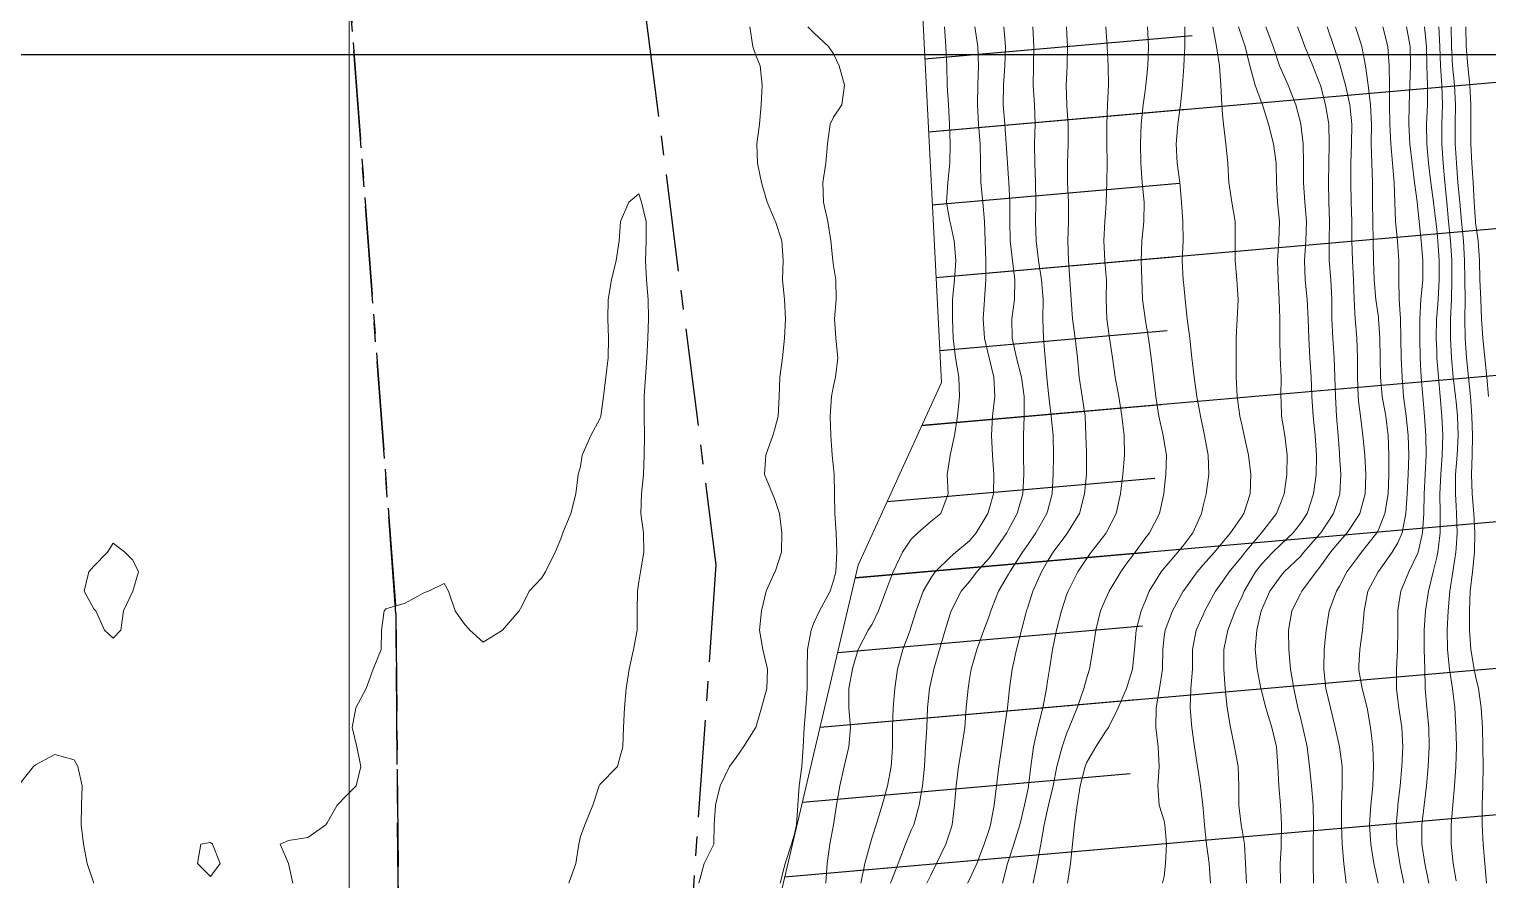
# Model space of a CAD drawing. Header units: centimetres. Extents: x 0 to 642158, y -847 to 649707.
# Drawn here: x 617058.59 to 617096.06, y 621440.33 to 621462.19 of the extents above; entities that cross this region are included whole.
import ezdxf

# ---------------------------------------------------------------- set-up
doc = ezdxf.new("R2010")
doc.units = ezdxf.units.CM
doc.header["$MEASUREMENT"] = 0
doc.linetypes.add('CENTERX2', pattern=[4, 2.5, -0.5, 0.5, -0.5])
for name, color, linetype, lineweight in [('MEV_grille', 254, 'Continuous', 9), ('MEV_schema paysager_V', 7, 'Continuous', 20), ('WAL_topographie 0.5', 253, 'Continuous', 20)]:
    doc.layers.add(name, color=color, linetype=linetype, lineweight=lineweight)
doc.layers.add('MEV_schema paysager_Ha', color=7, linetype='Continuous', lineweight=25, transparency=0.13)
doc.layers.add('SPW_parcellaire cadastral', color=7, linetype='CENTERX2', lineweight=25, true_color=0xff0542)
picture_1 = doc.add_image_def('image2.png', size_in_pixel=(6614, 11023))

# ---------------------------------------------------------------- blocks, each defined once
blk = doc.blocks.new('*U112')
at = {"layer": 'MEV_grille', "transparency": 33554687}
blk.add_lwpolyline([(0, 1825.476), (0, -1825.476)], dxfattribs=at)
blk = doc.blocks.new('*U113')
at = {"layer": 'MEV_grille', "color": 0, "linetype": 'ByBlock', "lineweight": -2, "transparency": 16777216}
blk.add_blockref('*U112', (1700, 0), dxfattribs=at)

msp = doc.modelspace()

# ---------------------------------------------------------------- hatches: boundary and pattern name
at = {"layer": 'MEV_schema paysager_Ha', "transparency": 33554687}
h = msp.add_hatch(dxfattribs=at)
h.set_pattern_fill('ANSI31', color=60, scale=30, angle=320)
h.paths.add_polyline_path([(617170.419, 620834.567), (617172.651, 620836.166), (617173.767, 620838.36), (617176.52, 620837.394), (617174.806, 620846.341), (617170.861, 620863.855), (617160.166, 620908.624), (617154.776, 620933.562), (617146.673, 620971.647), (617141.556, 621000.514), (617137.768, 621021.34), (617128.09, 621079.063), (617126.156, 621093.864), (617119.316, 621143.104), (617111.792, 621208.391), (617108.156, 621251.964), (617106.162, 621276.436), (617103.961, 621303.676), (617102.134, 621336.288), (617100.135, 621389.845), (617096.516, 621463.981), (617093.32, 621529.296), (617090.317, 621582.148), (617088.875, 621608.789), (617089.552, 621610.434), (617091.584, 621610.24), (617079.838, 621624.63), (617079.15, 621614.869), (617077.224, 621610.745), (617075.161, 621604.283), (617075.024, 621597.272), (617074.199, 621592.185), (617074.199, 621587.785), (617073.373, 621584.761), (617071.723, 621576.1), (617070.554, 621571.223), (617069.004, 621567.237), (617065.792, 621560.483), (617065.459, 621555.39), (617064.352, 621548.747), (617063.248, 621545.861), (617063.538, 621539.763), (617064.894, 621531.341), (617066.831, 621523.888), (617067.993, 621518.758), (617069.311, 621511.094), (617070.285, 621505.466), (617073.425, 621497.132), (617077.756, 621487.932), (617080.679, 621477.434), (617081.545, 621462.498), (617082.024, 621453.112), (617079.891, 621448.421), (617077.757, 621439.358), (617074.131, 621434.987), (617070.825, 621431.469), (617069.438, 621426.671), (617071.018, 621420.988), (617073.27, 621414.516), (617077.07, 621409.311), (617077.914, 621402.699), (617079.322, 621395.946), (617077.774, 621388.912), (617077.028, 621379.272), (617077.18, 621366.49), (617077.637, 621354.926), (617081.138, 621345.34), (617084.667, 621339.141), (617088.419, 621332.55), (617091.943, 621324.141), (617093.489, 621313.549), (617093.991, 621301.308), (617095.095, 621293.181), (617098.226, 621286.522), (617098.599, 621269.214), (617098.32, 621260.56), (617100.919, 621240.097), (617102.163, 621224.304), (617102.661, 621213.61), (617104.31, 621203.418), (617105.03, 621196.058), (617108.853, 621175.666), (617110.452, 621164.481), (617113.761, 621137.233), (617115.569, 621117.477), (617117.489, 621112.22), (617116.988, 621109.132), (617114.316, 621105.794), (617111.985, 621102.229), (617112.056, 621101.1), (617120.765, 621101.771), (617121.63, 621095.928), (617112.376, 621095.304), (617112.524, 621092.145), (617113.883, 621089.004), (617118.105, 621088.839), (617120.775, 621088.744), (617122.967, 621085.98), (617123.825, 621080.262), (617124.207, 621073.973), (617125.553, 621066.79), (617126.9, 621057.169), (617128.055, 621049.377), (617129.783, 621041.532), (617130.994, 621026.347), (617134.207, 621004.931), (617136.145, 620988.525), (617136.031, 620979.069), (617142.374, 620949.543), (617145.918, 620930.208), (617153.153, 620899.212), (617158.672, 620872.657), (617161.08, 620858.212), (617163.85, 620847.016), (617167.101, 620840.155), (617169.922, 620834.909)])
h = msp.add_hatch(dxfattribs=at)
h.set_pattern_fill('ANSI31', color=60, scale=15, angle=320)
h.paths.add_polyline_path([(617170.419, 620834.567), (617172.651, 620836.166), (617173.767, 620838.36), (617172.164, 620839.948), (617169.222, 620844.997), (617165.011, 620861.103), (617155.295, 620905.773), (617149.967, 620930.558), (617141.637, 620968.956), (617138.302, 620999.865), (617134.651, 621021.029), (617125.75, 621078.391), (617121.772, 621092.578), (617115.806, 621141.831), (617107.516, 621206.061), (617103.711, 621250.656), (617102.096, 621275.072), (617098.522, 621305.188), (617095.036, 621336.316), (617086.438, 621359.081), (617085.934, 621388.312), (617080.11, 621426.004), (617086.838, 621442.658), (617088.578, 621463.389), (617083.681, 621500.211), (617076.945, 621529.071), (617073.11, 621552.713), (617080.742, 621582.645), (617082.21, 621610.23), (617089.552, 621610.434), (617091.584, 621610.24), (617079.838, 621624.63), (617079.15, 621614.869), (617077.224, 621610.745), (617075.161, 621604.283), (617075.024, 621597.272), (617074.199, 621592.185), (617074.199, 621587.785), (617073.373, 621584.761), (617071.723, 621576.1), (617070.554, 621571.223), (617069.004, 621567.237), (617065.792, 621560.483), (617065.459, 621555.39), (617064.352, 621548.747), (617063.248, 621545.861), (617063.538, 621539.763), (617064.894, 621531.341), (617066.831, 621523.888), (617067.993, 621518.758), (617069.311, 621511.094), (617070.285, 621505.466), (617073.425, 621497.132), (617077.756, 621487.932), (617080.679, 621477.434), (617081.545, 621462.498), (617082.024, 621453.112), (617079.891, 621448.421), (617077.757, 621439.358), (617074.131, 621434.987), (617070.825, 621431.469), (617069.438, 621426.671), (617071.018, 621420.988), (617073.27, 621414.516), (617077.07, 621409.311), (617077.914, 621402.699), (617079.322, 621395.946), (617077.774, 621388.912), (617077.028, 621379.272), (617077.18, 621366.49), (617077.637, 621354.926), (617081.138, 621345.34), (617084.667, 621339.141), (617088.419, 621332.55), (617091.943, 621324.141), (617093.489, 621313.549), (617093.991, 621301.308), (617095.095, 621293.181), (617098.226, 621286.522), (617098.599, 621269.214), (617098.32, 621260.56), (617100.919, 621240.097), (617102.163, 621224.304), (617102.661, 621213.61), (617104.31, 621203.418), (617105.03, 621196.058), (617108.853, 621175.666), (617110.452, 621164.481), (617113.761, 621137.233), (617115.569, 621117.477), (617117.489, 621112.22), (617116.988, 621109.132), (617114.316, 621105.794), (617111.985, 621102.229), (617112.056, 621101.1), (617120.765, 621101.771), (617121.63, 621095.928), (617112.376, 621095.304), (617112.524, 621092.145), (617113.883, 621089.004), (617118.105, 621088.839), (617120.775, 621088.744), (617122.967, 621085.98), (617123.825, 621080.262), (617124.207, 621073.973), (617125.553, 621066.79), (617126.9, 621057.169), (617128.055, 621049.377), (617129.783, 621041.532), (617130.994, 621026.347), (617134.207, 621004.931), (617136.145, 620988.525), (617136.031, 620979.069), (617142.374, 620949.543), (617145.918, 620930.208), (617153.153, 620899.212), (617158.672, 620872.657), (617161.08, 620858.212), (617163.85, 620847.016), (617167.101, 620840.155), (617169.922, 620834.909)])

# ---------------------------------------------------------------- linework, layer by layer
at = {"layer": 'MEV_schema paysager_V', "color": 60}
msp.add_lwpolyline([(617073.425, 621497.132), (617077.756, 621487.932), (617080.679, 621477.434), (617081.545, 621462.498), (617082.024, 621453.112), (617079.891, 621448.421), (617077.757, 621439.358), (617074.131, 621434.987), (617070.825, 621431.469), (617069.438, 621426.671), (617071.018, 621420.988), (617073.27, 621414.516), (617077.07, 621409.311), (617077.914, 621402.699)], dxfattribs=at)
at = {"layer": 'SPW_parcellaire cadastral'}
for points in [[(616961.682, 621561.505), (616957.161, 621536.964), (616965.501, 621523.284), (616971.233, 621514.366), (616974.374, 621509.591), (616975.304, 621510.352), (616983.527, 621516.007), (616989.386, 621518.755), (617051.624, 621539.157), (617050.488, 621531.376), (617066.617, 621465.843), (617068.014, 621447.174), (617068.141, 621431.299), (617065.63, 621389.514), (617029.25, 621381.354), (616971.753, 621365.049), (616944.019, 621346.288), (616891.176, 621232.847)], [(617071.741, 621390.887), (617065.63, 621389.514), (617068.141, 621431.299), (617068.014, 621447.174), (617066.617, 621465.843), (617050.488, 621531.376), (617051.624, 621539.157), (617059.513, 621541.743), (617058.51, 621532.646), (617073.939, 621466.394), (617076.23, 621448.428), (617075.082, 621431.913), (617071.741, 621390.887)]]:
    msp.add_lwpolyline(points, dxfattribs=at)
at = {"layer": 'WAL_topographie 0.5'}
for points in [[(617077.108, 621462.25), (617077.179, 621461.75), (617077.25, 621461.545), (617077.37, 621461.25), (617077.42, 621460.75), (617077.396, 621460.25), (617077.349, 621459.75), (617077.28, 621459.25), (617077.298, 621458.75), (617077.403, 621458.25), (617077.546, 621457.75), (617077.75, 621457.286), (617077.763, 621457.25), (617077.923, 621456.75), (617077.957, 621456.25), (617077.945, 621455.75), (617077.994, 621455.25), (617078.017, 621454.75), (617077.997, 621454.25), (617077.945, 621453.75), (617077.878, 621453.25), (617077.859, 621452.75), (617077.836, 621452.25), (617077.75, 621451.919), (617077.694, 621451.75), (617077.514, 621451.25), (617077.481, 621450.75), (617077.685, 621450.25), (617077.75, 621450.104), (617077.868, 621449.75), (617077.93, 621449.25), (617077.917, 621448.75), (617077.752, 621448.25), (617077.75, 621448.245), (617077.521, 621447.75), (617077.4, 621447.25), (617077.354, 621446.75), (617077.438, 621446.25), (617077.556, 621445.75), (617077.539, 621445.25), (617077.401, 621444.75), (617077.254, 621444.25), (617077.25, 621444.238), (617076.938, 621443.75), (617076.75, 621443.473), (617076.582, 621443.25), (617076.343, 621442.75), (617076.25, 621442.367), (617076.22, 621442.25), (617076.192, 621441.75), (617076.179, 621441.25), (617075.931, 621440.75), (617075.791, 621440.25)], [(617078.598, 621462.25), (617078.75, 621462.1), (617079.129, 621461.75), (617079.25, 621461.556), (617079.399, 621461.25), (617079.537, 621460.75), (617079.464, 621460.25), (617079.25, 621459.933), (617079.168, 621459.75), (617079.099, 621459.25), (617079.057, 621458.75), (617078.976, 621458.25), (617078.996, 621457.75), (617079.104, 621457.25), (617079.184, 621456.75), (617079.234, 621456.25), (617079.25, 621456.114), (617079.317, 621455.75), (617079.321, 621455.25), (617079.279, 621454.75), (617079.315, 621454.25), (617079.362, 621453.75), (617079.303, 621453.25), (617079.25, 621453.024), (617079.198, 621452.75), (617079.168, 621452.25), (617079.181, 621451.75), (617079.218, 621451.25), (617079.25, 621450.917), (617079.269, 621450.75), (617079.279, 621450.25), (617079.288, 621449.75), (617079.32, 621449.25), (617079.34, 621448.75), (617079.316, 621448.25), (617079.25, 621448.024), (617079.17, 621447.75), (617078.898, 621447.25), (617078.75, 621446.94), (617078.677, 621446.75), (617078.587, 621446.25), (617078.58, 621445.75), (617078.577, 621445.25), (617078.546, 621444.75), (617078.499, 621444.25), (617078.47, 621443.75), (617078.436, 621443.25), (617078.371, 621442.75), (617078.339, 621442.25), (617078.304, 621441.75), (617078.25, 621441.518), (617078.173, 621441.25), (617078.013, 621440.75), (617077.887, 621440.25)], [(617082.104, 621462.25), (617082.14, 621461.75), (617082.167, 621461.25), (617082.171, 621460.75), (617082.204, 621460.25), (617082.235, 621459.75), (617082.25, 621459.25), (617082.25, 621459.25), (617082.25, 621459.25), (617082.238, 621458.75), (617082.188, 621458.25), (617082.157, 621457.75), (617082.244, 621457.25), (617082.25, 621457.234), (617082.354, 621456.75), (617082.4, 621456.25), (617082.358, 621455.75), (617082.31, 621455.25), (617082.308, 621454.75), (617082.328, 621454.25), (617082.391, 621453.75), (617082.475, 621453.25), (617082.49, 621452.75), (617082.437, 621452.25), (617082.362, 621451.75), (617082.252, 621451.25), (617082.25, 621451.235), (617082.174, 621450.75), (617082.201, 621450.25), (617082.009, 621449.75), (617081.75, 621449.544), (617081.416, 621449.25), (617081.25, 621449.085), (617081.024, 621448.75), (617080.785, 621448.25), (617080.75, 621448.162), (617080.596, 621447.75), (617080.41, 621447.25), (617080.25, 621446.906), (617080.148, 621446.75), (617079.888, 621446.25), (617079.75, 621445.789), (617079.738, 621445.75), (617079.65, 621445.25), (617079.651, 621444.75), (617079.69, 621444.25), (617079.649, 621443.75), (617079.529, 621443.25), (617079.414, 621442.75), (617079.328, 621442.25), (617079.25, 621441.75), (617079.25, 621441.75), (617079.16, 621441.25), (617079.088, 621440.75), (617079.056, 621440.25)], [(617082.882, 621462.25), (617082.957, 621461.75), (617082.981, 621461.25), (617082.965, 621460.75), (617082.95, 621460.25), (617082.979, 621459.75), (617083.024, 621459.25), (617083.033, 621458.75), (617083.038, 621458.25), (617083.087, 621457.75), (617083.13, 621457.25), (617083.147, 621456.75), (617083.169, 621456.25), (617083.171, 621455.75), (617083.129, 621455.25), (617083.096, 621454.75), (617083.129, 621454.25), (617083.249, 621453.75), (617083.25, 621453.746), (617083.375, 621453.25), (617083.402, 621452.75), (617083.336, 621452.25), (617083.312, 621451.75), (617083.342, 621451.25), (617083.376, 621450.75), (617083.36, 621450.25), (617083.25, 621449.858), (617083.216, 621449.75), (617082.918, 621449.25), (617082.75, 621449.049), (617082.393, 621448.75), (617082.25, 621448.625), (617081.861, 621448.25), (617081.75, 621448.087), (617081.556, 621447.75), (617081.373, 621447.25), (617081.25, 621446.843), (617081.219, 621446.75), (617081.037, 621446.25), (617080.901, 621445.75), (617080.826, 621445.25), (617080.784, 621444.75), (617080.77, 621444.25), (617080.766, 621443.75), (617080.75, 621443.481), (617080.732, 621443.25), (617080.638, 621442.75), (617080.507, 621442.25), (617080.348, 621441.75), (617080.25, 621441.432), (617080.193, 621441.25), (617080.059, 621440.75), (617079.958, 621440.25)], [(617083.632, 621462.25), (617083.671, 621461.75), (617083.652, 621461.25), (617083.617, 621460.75), (617083.615, 621460.25), (617083.651, 621459.75), (617083.691, 621459.25), (617083.722, 621458.75), (617083.75, 621458.357), (617083.758, 621458.25), (617083.782, 621457.75), (617083.783, 621457.25), (617083.794, 621456.75), (617083.848, 621456.25), (617083.909, 621455.75), (617083.901, 621455.25), (617083.833, 621454.75), (617083.839, 621454.25), (617083.955, 621453.75), (617084.083, 621453.25), (617084.148, 621452.75), (617084.149, 621452.25), (617084.134, 621451.75), (617084.131, 621451.25), (617084.14, 621450.75), (617084.118, 621450.25), (617083.972, 621449.75), (617083.75, 621449.336), (617083.704, 621449.25), (617083.363, 621448.75), (617083.25, 621448.6), (617082.933, 621448.25), (617082.75, 621448.002), (617082.536, 621447.75), (617082.276, 621447.25), (617082.25, 621447.171), (617082.126, 621446.75), (617081.974, 621446.25), (617081.829, 621445.75), (617081.75, 621445.402), (617081.718, 621445.25), (617081.666, 621444.75), (617081.651, 621444.25), (617081.62, 621443.75), (617081.591, 621443.25), (617081.544, 621442.75), (617081.457, 621442.25), (617081.313, 621441.75), (617081.25, 621441.608), (617081.104, 621441.25), (617080.916, 621440.75), (617080.75, 621440.334), (617080.721, 621440.25)], [(617084.373, 621462.25), (617084.396, 621461.75), (617084.389, 621461.25), (617084.382, 621460.75), (617084.421, 621460.25), (617084.437, 621459.75), (617084.417, 621459.25), (617084.426, 621458.75), (617084.443, 621458.25), (617084.448, 621457.75), (617084.446, 621457.25), (617084.463, 621456.75), (617084.524, 621456.25), (617084.6, 621455.75), (617084.636, 621455.25), (617084.632, 621454.75), (617084.646, 621454.25), (617084.69, 621453.75), (617084.733, 621453.25), (617084.75, 621453.069), (617084.785, 621452.75), (617084.848, 621452.25), (617084.893, 621451.75), (617084.901, 621451.25), (617084.898, 621450.75), (617084.872, 621450.25), (617084.75, 621449.802), (617084.736, 621449.75), (617084.447, 621449.25), (617084.25, 621448.963), (617084.111, 621448.75), (617083.783, 621448.25), (617083.75, 621448.187), (617083.496, 621447.75), (617083.295, 621447.25), (617083.25, 621447.111), (617083.118, 621446.75), (617082.937, 621446.25), (617082.792, 621445.75), (617082.75, 621445.492), (617082.711, 621445.25), (617082.665, 621444.75), (617082.623, 621444.25), (617082.546, 621443.75), (617082.465, 621443.25), (617082.406, 621442.75), (617082.363, 621442.25), (617082.301, 621441.75), (617082.25, 621441.581), (617082.142, 621441.25), (617081.903, 621440.75), (617081.75, 621440.453), (617081.654, 621440.25)], [(617085.24, 621462.25), (617085.25, 621462.063), (617085.268, 621461.75), (617085.26, 621461.25), (617085.25, 621461.076), (617085.234, 621460.75), (617085.248, 621460.25), (617085.25, 621460.214), (617085.281, 621459.75), (617085.279, 621459.25), (617085.263, 621458.75), (617085.269, 621458.25), (617085.293, 621457.75), (617085.294, 621457.25), (617085.277, 621456.75), (617085.29, 621456.25), (617085.326, 621455.75), (617085.358, 621455.25), (617085.397, 621454.75), (617085.464, 621454.25), (617085.522, 621453.75), (617085.566, 621453.25), (617085.644, 621452.75), (617085.715, 621452.25), (617085.737, 621451.75), (617085.75, 621451.327), (617085.752, 621451.25), (617085.75, 621450.75), (617085.75, 621450.75), (617085.703, 621450.25), (617085.572, 621449.75), (617085.269, 621449.25), (617085.25, 621449.226), (617084.893, 621448.75), (617084.75, 621448.52), (617084.596, 621448.25), (617084.375, 621447.75), (617084.25, 621447.367), (617084.211, 621447.25), (617084.081, 621446.75), (617083.952, 621446.25), (617083.843, 621445.75), (617083.777, 621445.25), (617083.75, 621445), (617083.721, 621444.75), (617083.65, 621444.25), (617083.577, 621443.75), (617083.504, 621443.25), (617083.439, 621442.75), (617083.384, 621442.25), (617083.288, 621441.75), (617083.25, 621441.626), (617083.126, 621441.25), (617082.939, 621440.75), (617082.75, 621440.343), (617082.699, 621440.25)], [(617086.25, 621462.25), (617086.286, 621461.75), (617086.313, 621461.25), (617086.316, 621460.75), (617086.295, 621460.25), (617086.272, 621459.75), (617086.277, 621459.25), (617086.286, 621458.75), (617086.278, 621458.25), (617086.262, 621457.75), (617086.25, 621457.583), (617086.227, 621457.25), (617086.197, 621456.75), (617086.224, 621456.25), (617086.25, 621455.922), (617086.263, 621455.75), (617086.257, 621455.25), (617086.275, 621454.75), (617086.347, 621454.25), (617086.417, 621453.75), (617086.491, 621453.25), (617086.582, 621452.75), (617086.664, 621452.25), (617086.721, 621451.75), (617086.73, 621451.25), (617086.683, 621450.75), (617086.623, 621450.25), (617086.516, 621449.75), (617086.259, 621449.25), (617086.25, 621449.237), (617085.875, 621448.75), (617085.75, 621448.578), (617085.527, 621448.25), (617085.279, 621447.75), (617085.25, 621447.67), (617085.11, 621447.25), (617084.98, 621446.75), (617084.878, 621446.25), (617084.799, 621445.75), (617084.75, 621445.435), (617084.723, 621445.25), (617084.628, 621444.75), (617084.505, 621444.25), (617084.395, 621443.75), (617084.325, 621443.25), (617084.263, 621442.75), (617084.25, 621442.68), (617084.161, 621442.25), (617084.037, 621441.75), (617083.884, 621441.25), (617083.75, 621440.827), (617083.724, 621440.75), (617083.594, 621440.25)], [(617087.322, 621462.25), (617087.349, 621461.75), (617087.329, 621461.25), (617087.278, 621460.75), (617087.25, 621460.55), (617087.21, 621460.25), (617087.16, 621459.75), (617087.14, 621459.25), (617087.145, 621458.75), (617087.186, 621458.25), (617087.238, 621457.75), (617087.225, 621457.25), (617087.173, 621456.75), (617087.161, 621456.25), (617087.171, 621455.75), (617087.192, 621455.25), (617087.25, 621454.824), (617087.262, 621454.75), (617087.348, 621454.25), (617087.41, 621453.75), (617087.472, 621453.25), (617087.536, 621452.75), (617087.611, 621452.25), (617087.724, 621451.75), (617087.75, 621451.589), (617087.805, 621451.25), (617087.792, 621450.75), (617087.75, 621450.36), (617087.737, 621450.25), (617087.629, 621449.75), (617087.373, 621449.25), (617087.25, 621449.095), (617086.999, 621448.75), (617086.75, 621448.407), (617086.636, 621448.25), (617086.331, 621447.75), (617086.25, 621447.564), (617086.115, 621447.25), (617085.991, 621446.75), (617085.917, 621446.25), (617085.826, 621445.75), (617085.75, 621445.5), (617085.687, 621445.25), (617085.511, 621444.75), (617085.307, 621444.25), (617085.25, 621444.114), (617085.125, 621443.75), (617084.994, 621443.25), (617084.893, 621442.75), (617084.775, 621442.25), (617084.75, 621442.14), (617084.667, 621441.75), (617084.583, 621441.25), (617084.482, 621440.75), (617084.385, 621440.25)], [(617088.281, 621462.25), (617088.277, 621461.75), (617088.251, 621461.25), (617088.25, 621461.231), (617088.22, 621460.75), (617088.168, 621460.25), (617088.098, 621459.75), (617088.057, 621459.25), (617088.084, 621458.75), (617088.151, 621458.25), (617088.195, 621457.75), (617088.225, 621457.25), (617088.232, 621456.75), (617088.214, 621456.25), (617088.237, 621455.75), (617088.25, 621455.617), (617088.287, 621455.25), (617088.342, 621454.75), (617088.411, 621454.25), (617088.463, 621453.75), (617088.515, 621453.25), (617088.59, 621452.75), (617088.682, 621452.25), (617088.75, 621451.923), (617088.785, 621451.75), (617088.88, 621451.25), (617088.897, 621450.75), (617088.825, 621450.25), (617088.75, 621449.946), (617088.709, 621449.75), (617088.486, 621449.25), (617088.25, 621448.942), (617088.097, 621448.75), (617087.75, 621448.342), (617087.674, 621448.25), (617087.363, 621447.75), (617087.25, 621447.472), (617087.154, 621447.25), (617087.026, 621446.75), (617086.99, 621446.25), (617086.937, 621445.75), (617086.779, 621445.25), (617086.75, 621445.171), (617086.564, 621444.75), (617086.317, 621444.25), (617086.25, 621444.154), (617085.993, 621443.75), (617085.75, 621443.338), (617085.716, 621443.25), (617085.593, 621442.75), (617085.51, 621442.25), (617085.446, 621441.75), (617085.391, 621441.25), (617085.341, 621440.75), (617085.264, 621440.25)], [(617088.997, 621462.25), (617089.092, 621461.75), (617089.168, 621461.25), (617089.202, 621460.75), (617089.232, 621460.25), (617089.25, 621460), (617089.271, 621459.75), (617089.331, 621459.25), (617089.384, 621458.75), (617089.413, 621458.25), (617089.486, 621457.75), (617089.569, 621457.25), (617089.574, 621456.75), (617089.571, 621456.25), (617089.616, 621455.75), (617089.645, 621455.25), (617089.62, 621454.75), (617089.598, 621454.25), (617089.595, 621453.75), (617089.597, 621453.25), (617089.625, 621452.75), (617089.694, 621452.25), (617089.75, 621452.003), (617089.807, 621451.75), (617089.912, 621451.25), (617089.971, 621450.75), (617089.959, 621450.25), (617089.796, 621449.75), (617089.75, 621449.682), (617089.456, 621449.25), (617089.25, 621449), (617089.037, 621448.75), (617088.75, 621448.428), (617088.596, 621448.25), (617088.25, 621447.77), (617088.236, 621447.75), (617087.963, 621447.25), (617087.771, 621446.75), (617087.75, 621446.586), (617087.712, 621446.25), (617087.708, 621445.75), (617087.631, 621445.25), (617087.541, 621444.75), (617087.537, 621444.25), (617087.598, 621443.75), (617087.622, 621443.25), (617087.582, 621442.75), (617087.616, 621442.25), (617087.75, 621441.852), (617087.766, 621441.75), (617087.811, 621441.25), (617087.783, 621440.75), (617087.75, 621440.422), (617087.704, 621440.25)], [(617089.657, 621462.25), (617089.75, 621461.969), (617089.826, 621461.75), (617089.95, 621461.25), (617090.089, 621460.75), (617090.25, 621460.31), (617090.273, 621460.25), (617090.429, 621459.75), (617090.558, 621459.25), (617090.624, 621458.75), (617090.631, 621458.25), (617090.659, 621457.75), (617090.709, 621457.25), (617090.697, 621456.75), (617090.66, 621456.25), (617090.673, 621455.75), (617090.703, 621455.25), (617090.716, 621454.75), (617090.72, 621454.25), (617090.732, 621453.75), (617090.75, 621453.25), (617090.75, 621453.25), (617090.75, 621453.25), (617090.743, 621452.75), (617090.75, 621452.619), (617090.766, 621452.25), (617090.848, 621451.75), (617090.905, 621451.25), (617090.898, 621450.75), (617090.829, 621450.25), (617090.75, 621450.046), (617090.633, 621449.75), (617090.251, 621449.25), (617090.25, 621449.249), (617089.825, 621448.75), (617089.75, 621448.653), (617089.415, 621448.25), (617089.25, 621447.996), (617089.071, 621447.75), (617088.794, 621447.25), (617088.75, 621447.146), (617088.573, 621446.75), (617088.479, 621446.25), (617088.472, 621445.75), (617088.436, 621445.25), (617088.415, 621444.75), (617088.463, 621444.25), (617088.531, 621443.75), (617088.607, 621443.25), (617088.684, 621442.75), (617088.742, 621442.25), (617088.75, 621442.155), (617088.784, 621441.75), (617088.836, 621441.25), (617088.905, 621440.75), (617088.94, 621440.25)], [(617090.362, 621462.25), (617090.547, 621461.75), (617090.712, 621461.25), (617090.75, 621461.156), (617090.934, 621460.75), (617091.132, 621460.25), (617091.25, 621459.797), (617091.261, 621459.75), (617091.321, 621459.25), (617091.33, 621458.75), (617091.329, 621458.25), (617091.36, 621457.75), (617091.402, 621457.25), (617091.387, 621456.75), (617091.349, 621456.25), (617091.371, 621455.75), (617091.422, 621455.25), (617091.449, 621454.75), (617091.462, 621454.25), (617091.487, 621453.75), (617091.522, 621453.25), (617091.542, 621452.75), (617091.575, 621452.25), (617091.629, 621451.75), (617091.661, 621451.25), (617091.652, 621450.75), (617091.587, 621450.25), (617091.422, 621449.75), (617091.25, 621449.492), (617091.061, 621449.25), (617090.75, 621448.962), (617090.538, 621448.75), (617090.25, 621448.445), (617090.097, 621448.25), (617089.804, 621447.75), (617089.75, 621447.625), (617089.568, 621447.25), (617089.385, 621446.75), (617089.285, 621446.25), (617089.28, 621445.75), (617089.312, 621445.25), (617089.365, 621444.75), (617089.453, 621444.25), (617089.557, 621443.75), (617089.646, 621443.25), (617089.67, 621442.75), (617089.67, 621442.25), (617089.726, 621441.75), (617089.75, 621441.609), (617089.811, 621441.25), (617089.839, 621440.75), (617089.861, 621440.25)], [(617091.173, 621462.25), (617091.25, 621462.053), (617091.362, 621461.75), (617091.565, 621461.25), (617091.75, 621460.79), (617091.763, 621460.75), (617091.894, 621460.25), (617091.976, 621459.75), (617091.991, 621459.25), (617091.974, 621458.75), (617091.968, 621458.25), (617091.98, 621457.75), (617091.999, 621457.25), (617091.99, 621456.75), (617091.989, 621456.25), (617092.033, 621455.75), (617092.052, 621455.25), (617092.057, 621454.75), (617092.083, 621454.25), (617092.113, 621453.75), (617092.133, 621453.25), (617092.147, 621452.75), (617092.175, 621452.25), (617092.215, 621451.75), (617092.25, 621451.296), (617092.254, 621451.25), (617092.286, 621450.75), (617092.26, 621450.25), (617092.25, 621450.219), (617092.1, 621449.75), (617091.774, 621449.25), (617091.75, 621449.222), (617091.337, 621448.75), (617091.25, 621448.645), (617090.829, 621448.25), (617090.75, 621448.158), (617090.463, 621447.75), (617090.25, 621447.266), (617090.243, 621447.25), (617090.125, 621446.75), (617090.087, 621446.25), (617090.133, 621445.75), (617090.234, 621445.25), (617090.25, 621445.19), (617090.363, 621444.75), (617090.518, 621444.25), (617090.63, 621443.75), (617090.667, 621443.25), (617090.696, 621442.75), (617090.734, 621442.25), (617090.75, 621441.95), (617090.759, 621441.75), (617090.755, 621441.25), (617090.75, 621441.158), (617090.726, 621440.75), (617090.733, 621440.25)], [(617091.937, 621462.25), (617092.108, 621461.75), (617092.25, 621461.31), (617092.268, 621461.25), (617092.41, 621460.75), (617092.518, 621460.25), (617092.569, 621459.75), (617092.561, 621459.25), (617092.547, 621458.75), (617092.547, 621458.25), (617092.554, 621457.75), (617092.565, 621457.25), (617092.568, 621456.75), (617092.584, 621456.25), (617092.615, 621455.75), (617092.631, 621455.25), (617092.656, 621454.75), (617092.696, 621454.25), (617092.711, 621453.75), (617092.711, 621453.25), (617092.731, 621452.75), (617092.75, 621452.562), (617092.788, 621452.25), (617092.854, 621451.75), (617092.899, 621451.25), (617092.93, 621450.75), (617092.911, 621450.25), (617092.776, 621449.75), (617092.75, 621449.705), (617092.452, 621449.25), (617092.25, 621449.025), (617092.025, 621448.75), (617091.75, 621448.371), (617091.652, 621448.25), (617091.284, 621447.75), (617091.25, 621447.684), (617091.029, 621447.25), (617090.946, 621446.75), (617090.949, 621446.25), (617090.997, 621445.75), (617091.079, 621445.25), (617091.186, 621444.75), (617091.25, 621444.502), (617091.314, 621444.25), (617091.423, 621443.75), (617091.485, 621443.25), (617091.531, 621442.75), (617091.573, 621442.25), (617091.586, 621441.75), (617091.577, 621441.25), (617091.574, 621440.75), (617091.582, 621440.25)], [(617092.665, 621462.25), (617092.75, 621462), (617092.829, 621461.75), (617092.919, 621461.25), (617092.993, 621460.75), (617093.048, 621460.25), (617093.072, 621459.75), (617093.07, 621459.25), (617093.082, 621458.75), (617093.098, 621458.25), (617093.101, 621457.75), (617093.107, 621457.25), (617093.115, 621456.75), (617093.127, 621456.25), (617093.142, 621455.75), (617093.188, 621455.25), (617093.25, 621454.791), (617093.256, 621454.75), (617093.288, 621454.25), (617093.296, 621453.75), (617093.304, 621453.25), (617093.35, 621452.75), (617093.44, 621452.25), (617093.506, 621451.75), (617093.52, 621451.25), (617093.519, 621450.75), (617093.499, 621450.25), (617093.419, 621449.75), (617093.25, 621449.33), (617093.209, 621449.25), (617092.821, 621448.75), (617092.75, 621448.657), (617092.438, 621448.25), (617092.25, 621447.884), (617092.178, 621447.75), (617091.99, 621447.25), (617091.907, 621446.75), (617091.86, 621446.25), (617091.846, 621445.75), (617091.905, 621445.25), (617092.019, 621444.75), (617092.141, 621444.25), (617092.25, 621443.75), (617092.25, 621443.75), (617092.318, 621443.25), (617092.321, 621442.75), (617092.303, 621442.25), (617092.304, 621441.75), (617092.325, 621441.25), (617092.367, 621440.75), (617092.425, 621440.25)], [(617093.369, 621462.25), (617093.49, 621461.75), (617093.53, 621461.25), (617093.537, 621460.75), (617093.537, 621460.25), (617093.546, 621459.75), (617093.568, 621459.25), (617093.615, 621458.75), (617093.66, 621458.25), (617093.675, 621457.75), (617093.694, 621457.25), (617093.739, 621456.75), (617093.75, 621456.609), (617093.779, 621456.25), (617093.778, 621455.75), (617093.788, 621455.25), (617093.816, 621454.75), (617093.828, 621454.25), (617093.838, 621453.75), (617093.859, 621453.25), (617093.898, 621452.75), (617093.962, 621452.25), (617094.013, 621451.75), (617094.031, 621451.25), (617094.02, 621450.75), (617093.992, 621450.25), (617093.959, 621449.75), (617093.863, 621449.25), (617093.75, 621448.99), (617093.608, 621448.75), (617093.25, 621448.26), (617093.242, 621448.25), (617092.982, 621447.75), (617092.882, 621447.25), (617092.846, 621446.75), (617092.776, 621446.25), (617092.75, 621445.833), (617092.745, 621445.75), (617092.75, 621445.723), (617092.835, 621445.25), (617092.96, 621444.75), (617093.047, 621444.25), (617093.105, 621443.75), (617093.128, 621443.25), (617093.109, 621442.75), (617093.055, 621442.25), (617093.025, 621441.75), (617093.06, 621441.25), (617093.134, 621440.75), (617093.243, 621440.25)], [(617093.974, 621462.25), (617094.064, 621461.75), (617094.074, 621461.25), (617094.059, 621460.75), (617094.039, 621460.25), (617094.033, 621459.75), (617094.058, 621459.25), (617094.116, 621458.75), (617094.183, 621458.25), (617094.25, 621457.759), (617094.251, 621457.75), (617094.299, 621457.25), (617094.348, 621456.75), (617094.394, 621456.25), (617094.392, 621455.75), (617094.344, 621455.25), (617094.315, 621454.75), (617094.314, 621454.25), (617094.326, 621453.75), (617094.352, 621453.25), (617094.389, 621452.75), (617094.433, 621452.25), (617094.47, 621451.75), (617094.48, 621451.25), (617094.456, 621450.75), (617094.425, 621450.25), (617094.417, 621449.75), (617094.387, 621449.25), (617094.269, 621448.75), (617094.25, 621448.692), (617094.037, 621448.25), (617093.824, 621447.75), (617093.75, 621447.263), (617093.748, 621447.25), (617093.747, 621446.75), (617093.743, 621446.25), (617093.718, 621445.75), (617093.714, 621445.25), (617093.75, 621444.963), (617093.774, 621444.75), (617093.852, 621444.25), (617093.881, 621443.75), (617093.854, 621443.25), (617093.811, 621442.75), (617093.755, 621442.25), (617093.75, 621442.201), (617093.704, 621441.75), (617093.724, 621441.25), (617093.75, 621441.088), (617093.802, 621440.75), (617093.902, 621440.25)], [(617094.436, 621462.25), (617094.486, 621461.75), (617094.497, 621461.25), (617094.51, 621460.75), (617094.509, 621460.25), (617094.489, 621459.75), (617094.497, 621459.25), (617094.542, 621458.75), (617094.599, 621458.25), (617094.664, 621457.75), (617094.726, 621457.25), (617094.75, 621457.05), (617094.777, 621456.75), (617094.814, 621456.25), (617094.814, 621455.75), (617094.783, 621455.25), (617094.75, 621454.813), (617094.744, 621454.75), (617094.736, 621454.25), (617094.75, 621453.936), (617094.757, 621453.75), (617094.793, 621453.25), (617094.841, 621452.75), (617094.884, 621452.25), (617094.905, 621451.75), (617094.892, 621451.25), (617094.855, 621450.75), (617094.831, 621450.25), (617094.84, 621449.75), (617094.837, 621449.25), (617094.775, 621448.75), (617094.75, 621448.629), (617094.656, 621448.25), (617094.54, 621447.75), (617094.462, 621447.25), (617094.426, 621446.75), (617094.431, 621446.25), (617094.446, 621445.75), (617094.452, 621445.25), (617094.494, 621444.75), (617094.549, 621444.25), (617094.56, 621443.75), (617094.529, 621443.25), (617094.486, 621442.75), (617094.43, 621442.25), (617094.368, 621441.75), (617094.367, 621441.25), (617094.442, 621440.75), (617094.544, 621440.25)], [(617094.801, 621462.25), (617094.83, 621461.75), (617094.848, 621461.25), (617094.885, 621460.75), (617094.899, 621460.25), (617094.882, 621459.75), (617094.882, 621459.25), (617094.915, 621458.75), (617094.957, 621458.25), (617095.006, 621457.75), (617095.054, 621457.25), (617095.103, 621456.75), (617095.134, 621456.25), (617095.136, 621455.75), (617095.128, 621455.25), (617095.103, 621454.75), (617095.1, 621454.25), (617095.131, 621453.75), (617095.176, 621453.25), (617095.236, 621452.75), (617095.25, 621452.618), (617095.286, 621452.25), (617095.302, 621451.75), (617095.275, 621451.25), (617095.25, 621450.945), (617095.234, 621450.75), (617095.232, 621450.25), (617095.25, 621449.932), (617095.261, 621449.75), (617095.274, 621449.25), (617095.25, 621448.854), (617095.244, 621448.75), (617095.166, 621448.25), (617095.09, 621447.75), (617095.042, 621447.25), (617095.014, 621446.75), (617095.024, 621446.25), (617095.078, 621445.75), (617095.153, 621445.25), (617095.213, 621444.75), (617095.245, 621444.25), (617095.25, 621444.036), (617095.257, 621443.75), (617095.25, 621443.5), (617095.243, 621443.25), (617095.21, 621442.75), (617095.164, 621442.25), (617095.121, 621441.75), (617095.12, 621441.25), (617095.17, 621440.75), (617095.25, 621440.304)], [(617095.117, 621462.25), (617095.13, 621461.75), (617095.157, 621461.25), (617095.208, 621460.75), (617095.235, 621460.25), (617095.226, 621459.75), (617095.228, 621459.25), (617095.25, 621458.886), (617095.259, 621458.75), (617095.296, 621458.25), (617095.34, 621457.75), (617095.39, 621457.25), (617095.441, 621456.75), (617095.467, 621456.25), (617095.472, 621455.75), (617095.48, 621455.25), (617095.474, 621454.75), (617095.481, 621454.25), (617095.519, 621453.75), (617095.564, 621453.25), (617095.615, 621452.75), (617095.655, 621452.25), (617095.67, 621451.75), (617095.658, 621451.25), (617095.642, 621450.75), (617095.662, 621450.25), (617095.704, 621449.75), (617095.729, 621449.25), (617095.719, 621448.75), (617095.666, 621448.25), (617095.611, 621447.75), (617095.59, 621447.25), (617095.59, 621446.75), (617095.623, 621446.25), (617095.708, 621445.75), (617095.75, 621445.563), (617095.821, 621445.25), (617095.895, 621444.75), (617095.923, 621444.25), (617095.936, 621443.75), (617095.939, 621443.25), (617095.931, 621442.75), (617095.92, 621442.25), (617095.92, 621441.75), (617095.942, 621441.25), (617095.983, 621440.75), (617096.031, 621440.25)], [(617095.496, 621462.25), (617095.507, 621461.75), (617095.545, 621461.25), (617095.597, 621460.75), (617095.624, 621460.25), (617095.622, 621459.75), (617095.626, 621459.25), (617095.654, 621458.75), (617095.683, 621458.25), (617095.711, 621457.75), (617095.747, 621457.25), (617095.75, 621457.214), (617095.814, 621456.75), (617095.846, 621456.25), (617095.856, 621455.75), (617095.881, 621455.25), (617095.904, 621454.75), (617095.936, 621454.25), (617095.984, 621453.75), (617096.033, 621453.25), (617096.081, 621452.75)], [(617072.453, 621440.25), (617072.632, 621440.75), (617072.71, 621441.25), (617072.75, 621441.45), (617072.865, 621441.75), (617073.073, 621442.25), (617073.236, 621442.75), (617073.25, 621442.781), (617073.701, 621443.25), (617073.75, 621443.406), (617073.842, 621443.75), (617073.856, 621444.25), (617073.881, 621444.75), (617073.928, 621445.25), (617074.002, 621445.75), (617074.118, 621446.25), (617074.206, 621446.75), (617074.213, 621447.25), (617074.219, 621447.75), (617074.25, 621447.988), (617074.293, 621448.25), (617074.381, 621448.75), (617074.369, 621449.25), (617074.308, 621449.75), (617074.324, 621450.25), (617074.375, 621450.75), (617074.388, 621451.25), (617074.395, 621451.75), (617074.387, 621452.25), (617074.386, 621452.75), (617074.423, 621453.25), (617074.458, 621453.75), (617074.481, 621454.25), (617074.498, 621454.75), (617074.489, 621455.25), (617074.453, 621455.75), (617074.427, 621456.25), (617074.443, 621456.75), (617074.44, 621457.25), (617074.32, 621457.75), (617074.25, 621457.964), (617073.993, 621457.75), (617073.778, 621457.25), (617073.75, 621456.75), (617073.75, 621456.75), (617073.673, 621456.25), (617073.552, 621455.75), (617073.463, 621455.25), (617073.453, 621454.75), (617073.474, 621454.25), (617073.467, 621453.75), (617073.408, 621453.25), (617073.348, 621452.75), (617073.276, 621452.25), (617073.25, 621452.183), (617073.022, 621451.75), (617072.797, 621451.25), (617072.75, 621450.958), (617072.696, 621450.75), (617072.63, 621450.25), (617072.506, 621449.75), (617072.3, 621449.25), (617072.25, 621449.1), (617072.101, 621448.75), (617071.852, 621448.25), (617071.75, 621448.088), (617071.431, 621447.75), (617071.25, 621447.368), (617071.176, 621447.25), (617070.75, 621446.75), (617070.75, 621446.75), (617070.25, 621446.441), (617069.908, 621446.75), (617069.75, 621446.938), (617069.533, 621447.25), (617069.361, 621447.75), (617069.25, 621447.95), (617068.85, 621447.75), (617068.75, 621447.719), (617068.25, 621447.442), (617067.75, 621447.296), (617067.713, 621447.25), (617067.643, 621446.75), (617067.637, 621446.25), (617067.43, 621445.75), (617067.25, 621445.25), (617067.25, 621445.25), (617066.979, 621444.75), (617066.888, 621444.25), (617067.007, 621443.75), (617067.109, 621443.25), (617066.987, 621442.75), (617066.75, 621442.513), (617066.5, 621442.25), (617066.25, 621441.796), (617066.214, 621441.75), (617065.75, 621441.425), (617065.25, 621441.344), (617065.036, 621441.25), (617065.25, 621440.75), (617065.25, 621440.75), (617065.365, 621440.25)], [(617060.75, 621446.541), (617060.942, 621446.75), (617061.017, 621447.25), (617061.25, 621447.75), (617061.25, 621447.75), (617061.4, 621448.25), (617061.25, 621448.55), (617061.05, 621448.75), (617060.75, 621448.981), (617060.607, 621448.75), (617060.25, 621448.393), (617060.125, 621448.25), (617060, 621447.75), (617060.25, 621447.296), (617060.306, 621447.25), (617060.522, 621446.75), (617060.75, 621446.541)], [(617060.25, 621440.25), (617060.083, 621440.75), (617059.982, 621441.25), (617059.929, 621441.75), (617059.931, 621442.25), (617059.953, 621442.75), (617059.839, 621443.25), (617059.75, 621443.417), (617059.25, 621443.558), (617058.75, 621443.29), (617058.706, 621443.25), (617058.304, 621442.75)], [(617063.25, 621440.417), (617063.5, 621440.75), (617063.3, 621441.25), (617063.25, 621441.296), (617063, 621441.25), (617062.917, 621440.75), (617063.25, 621440.417)]]:
    msp.add_lwpolyline(points, dxfattribs=at)

# ---------------------------------------------------------------- block references
at = {"layer": 'MEV_grille', "transparency": 33554687}
msp.add_blockref('*U113', (615366.814, 620593.644), dxfattribs=at)

# ---------------------------------------------------------------- pictures from other files: only their frames are drawn
image = msp.add_image(picture_1, insert=(616830.845, 620745.783), size_in_units=(429.466, 715.756), dxfattribs=dict(brightness=75))
image.dxf.flags = 7

doc.saveas('drawing.dxf')
